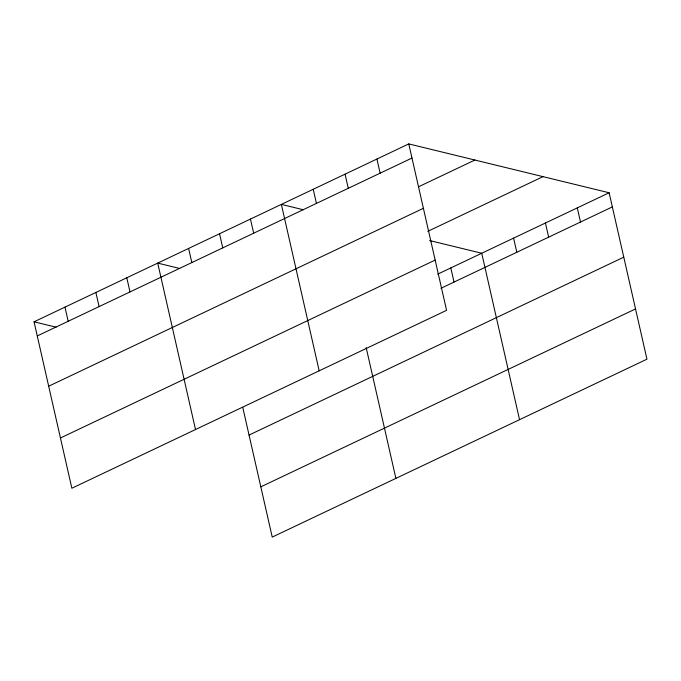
<?xml version="1.0" encoding="UTF-8"?>
<svg xmlns="http://www.w3.org/2000/svg" width="681" height="681" viewBox="0 0 681 681"><rect width="100%" height="100%" fill="white"/><g stroke="black" fill="none" stroke-linecap="round" stroke-linejoin="round"><path stroke-width="1.02" d="M408.77 143.912L446.574 310.332L71.863 488.234L34.05 321.815L408.77 143.912L609.137 192.766L646.95 359.185L272.23 537.088L242.759 407.374M37.259 335.954L411.979 158.052M418.679 186.722L474.887 160.035M48.683 386.212L423.395 208.309M427.787 231.344L543.021 176.643M60.447 437.985L435.159 260.082M437.704 274.154L609.137 192.766M440.922 288.301L612.355 206.905M249.05 435.065L623.77 257.163M260.814 486.838L635.535 308.936M303.403 209.774L281.364 204.394L319.176 370.822M429.643 240.546L481.739 253.255L519.543 419.675M179.75 268.476L157.711 263.104L195.515 429.524M34.05 321.815L56.089 327.186M577.292 207.884L580.501 222.032M545.438 223.01L548.648 237.15M513.585 238.129L516.802 252.276M450.822 267.931L454.031 282.07M376.916 159.031L380.134 173.178M345.063 174.157L348.28 188.296M366.182 347.642L395.891 478.385M313.217 189.275L316.427 203.423M250.446 219.078L253.664 233.217M219.537 233.753L222.747 247.893M188.62 248.429L191.838 262.568M126.794 277.78L130.003 291.928M95.876 292.455L99.094 306.603M64.967 307.14L68.177 321.279"/></g></svg>
